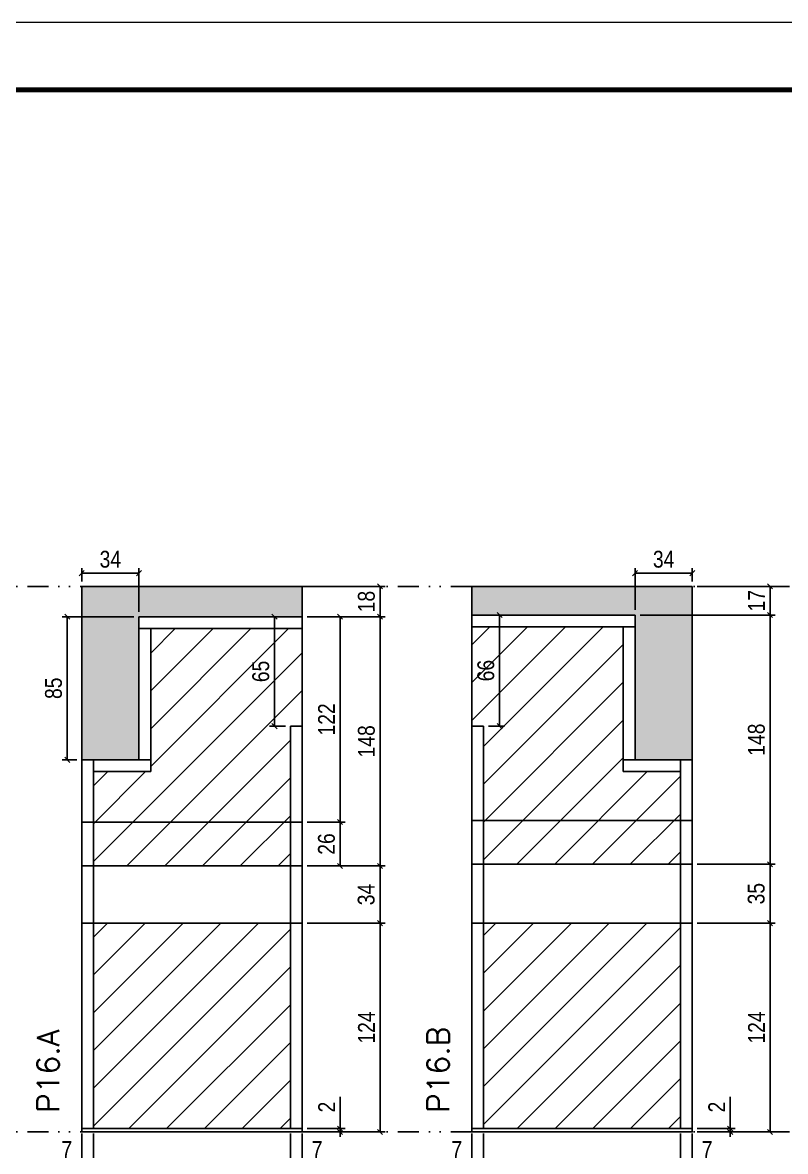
# Model space of a CAD drawing. Extents: x 13770 to 23315, y 867 to 16997.
# Drawn here: x 16346 to 16799, y 10435 to 11106 of the extents above; entities that cross this region are included whole.
import ezdxf

# ---------------------------------------------------------------- set-up
doc = ezdxf.new("R2010")
doc.units = 0
for name, pattern in [('DASHED', [0.75, 0.5, -0.25]), ('DIVIDE2', [0.625, 0.25, -0.125, 0, -0.125, 0, -0.125]), ('HIDDEN', [0.375, 0.25, -0.125])]:
    doc.linetypes.add(name, pattern=pattern)
for name, color, linetype in [('COTA', 241, 'Continuous'), ('Nível', 160, 'Continuous'), ('Painéis', 200, 'Continuous'), ('SARR_2.2x7', 40, 'Continuous'), ('Sarrafo de Pressão', 42, 'HIDDEN')]:
    doc.layers.add(name, color=color, linetype=linetype)
for name, color, linetype, lineweight in [('Folhas', 255, 'Continuous', 9), ('Hachura', 251, 'Continuous', 9), ('SARRAFO DE PRESSAO', 251, 'DASHED', 9), ('Texto Seção', 7, 'Continuous', 15)]:
    doc.layers.add(name, color=color, linetype=linetype, lineweight=lineweight)
doc.styles.add('COTA TECNICA', font='techl___.ttf', dxfattribs={"height": 10})
doc.styles.add('COTA TECNICA-50', font='techl___.ttf', dxfattribs={"height": 10})
doc.styles.add('REGUA-120', font='ROMANS.shx', dxfattribs={"height": 15})
doc.dimstyles.new('COTA PAINEL-50', dxfattribs={"dimtxt": 10, "dimasz": 3, "dimexe": 3, "dimexo": 3, "dimgap": 3, "dimtad": 1, "dimdec": 1, "dimzin": 12, "dimdsep": 46, "dimtxsty": 'COTA TECNICA-50', "dimblk1": 'OBLIQUE', "dimblk2": 'OBLIQUE', "dimsah": 1, "dimcen": 0.9, "dimclrd": 4, "dimclre": 4, "dimclrt": 240, "dimadec": 1, "dimazin": 3, "dimtfac": 1, "dimtdec": 1, "dimtmove": 0, "dimatfit": 3, "dimfxl": 1, "dimtolj": 1, "dimtzin": 12, "dimarcsym": 0})
doc.dimstyles.new('PAINEL', dxfattribs={"dimtxt": 10, "dimasz": 3, "dimexe": 3, "dimexo": 3, "dimgap": 3, "dimtad": 1, "dimdec": 1, "dimzin": 12, "dimdsep": 46, "dimtxsty": 'COTA TECNICA', "dimblk1": 'OBLIQUE', "dimblk2": 'OBLIQUE', "dimsah": 1, "dimcen": 0.9, "dimclrd": 4, "dimclre": 4, "dimclrt": 240, "dimadec": 1, "dimazin": 3, "dimtfac": 1, "dimtdec": 1, "dimtmove": 0, "dimatfit": 3, "dimfxl": 1, "dimtolj": 1, "dimtzin": 12, "dimarcsym": 0})

# ---------------------------------------------------------------- blocks, each defined once
blk = doc.blocks.new('9999999999')
at = {"layer": 'Folhas'}
blk.add_lwpolyline([(98138.98, 34190.21), (99623.98, 34190.21), (99623.98, 35240.21), (98138.98, 35240.21)], close=True, dxfattribs=at)
at = {"layer": 'Folhas', "color": 30, "const_width": 3}
blk.add_lwpolyline([(98213.98, 34230.21), (99583.98, 34230.21), (99583.98, 35200.21), (98213.98, 35200.21)], close=True, dxfattribs=at)
blk = doc.blocks.new('_Oblique')
at = {"color": 0, "linetype": 'ByBlock', "lineweight": -2}
blk.add_line((-0.5, -0.5), (0.5, 0.5), dxfattribs=at)
blk = doc.blocks.new('*D821')
at = {"layer": 'COTA', "color": 4, "lineweight": -2, "transparency": 16777216}
for p, q in [((16380.74, 10445.73), (16380.74, 10391.55)), ((16511.74, 10445.73), (16511.74, 10391.55)), ((16380.74, 10394.55), (16511.74, 10394.55))]:
    blk.add_line(p, q, dxfattribs=at)
at = {"layer": 'Defpoints', "color": 0, "transparency": 16777216}
for p in [(16380.74, 10448.73), (16511.74, 10448.73), (16511.74, 10394.55)]:
    blk.add_point(p, dxfattribs=at)
at = {"layer": 'COTA', "color": 4, "lineweight": -2, "transparency": 16777216, "xscale": 3, "yscale": 3, "zscale": 3, "rotation": 180}
blk.add_blockref('_Oblique', (16380.74, 10394.55), dxfattribs=at)
at = {"layer": 'COTA', "color": 4, "lineweight": -2, "transparency": 16777216, "xscale": 3, "yscale": 3, "zscale": 3}
blk.add_blockref('_Oblique', (16511.74, 10394.55), dxfattribs=at)
at = {"layer": 'COTA', "color": 240, "transparency": 16777216, "insert": (16446.24, 10402.77), "char_height": 10, "attachment_point": 5, "style": 'COTA TECNICA'}
blk.add_mtext('\\A1;131', dxfattribs=at)
blk = doc.blocks.new('*D822')
at = {"layer": 'COTA', "color": 4, "lineweight": -2, "transparency": 16777216}
for p, q in [((16514.74, 10570.73), (16560.97, 10570.73)), ((16557.97, 10446.73), (16557.97, 10570.73)), ((16514.74, 10446.73), (16560.97, 10446.73))]:
    blk.add_line(p, q, dxfattribs=at)
at = {"layer": 'Defpoints', "color": 0, "transparency": 16777216}
for p in [(16511.74, 10570.73), (16557.97, 10570.73), (16511.74, 10446.73)]:
    blk.add_point(p, dxfattribs=at)
at = {"layer": 'COTA', "color": 4, "lineweight": -2, "transparency": 16777216, "xscale": 3, "yscale": 3, "zscale": 3}
for p, rotation in [((16557.97, 10570.73), 90), ((16557.97, 10446.73), 270)]:
    blk.add_blockref('_Oblique', p, dxfattribs=dict(at, rotation=rotation))
at = {"layer": 'COTA', "color": 240, "transparency": 16777216, "insert": (16549.9, 10508.73), "char_height": 10, "attachment_point": 5, "rotation": 90, "style": 'COTA TECNICA-50'}
blk.add_mtext('\\A1;124', dxfattribs=at)
blk = doc.blocks.new('*D823')
at = {"layer": 'COTA', "color": 4, "lineweight": -2, "transparency": 16777216}
for p, q in [((16534.26, 10448.73), (16534.26, 10467.53)), ((16514.74, 10448.73), (16537.26, 10448.73)), ((16514.74, 10446.73), (16537.26, 10446.73)), ((16534.26, 10446.73), (16534.26, 10448.73)), ((16534.26, 10446.73), (16534.26, 10443.73))]:
    blk.add_line(p, q, dxfattribs=at)
at = {"layer": 'Defpoints', "color": 0, "transparency": 16777216}
for p in [(16511.74, 10448.73), (16511.74, 10446.73), (16534.26, 10446.73)]:
    blk.add_point(p, dxfattribs=at)
at = {"layer": 'COTA', "color": 4, "lineweight": -2, "transparency": 16777216, "xscale": 3, "yscale": 3, "zscale": 3}
for p, rotation in [((16534.26, 10448.73), 270), ((16534.26, 10446.73), 90)]:
    blk.add_blockref('_Oblique', p, dxfattribs=dict(at, rotation=rotation))
at = {"layer": 'COTA', "color": 240, "transparency": 16777216, "insert": (16526.26, 10461.47), "char_height": 10, "attachment_point": 5, "rotation": 90, "style": 'COTA TECNICA-50'}
blk.add_mtext('\\A1;2', dxfattribs=at)
blk = doc.blocks.new('*D824')
at = {"layer": 'COTA', "color": 4, "lineweight": -2, "transparency": 16777216}
for p, q in [((16380.74, 10443.73), (16380.74, 10425.22)), ((16387.74, 10445.73), (16387.74, 10425.22)), ((16380.74, 10428.22), (16366, 10428.22)), ((16387.74, 10428.22), (16380.74, 10428.22))]:
    blk.add_line(p, q, dxfattribs=at)
at = {"layer": 'Defpoints', "color": 0, "transparency": 16777216}
for p in [(16380.74, 10446.73), (16387.74, 10448.73), (16380.74, 10428.22)]:
    blk.add_point(p, dxfattribs=at)
at = {"layer": 'COTA', "color": 4, "lineweight": -2, "transparency": 16777216, "xscale": 3, "yscale": 3, "zscale": 3, "rotation": 180}
blk.add_blockref('_Oblique', (16380.74, 10428.22), dxfattribs=at)
at = {"layer": 'COTA', "color": 4, "lineweight": -2, "transparency": 16777216, "xscale": 3, "yscale": 3, "zscale": 3}
blk.add_blockref('_Oblique', (16387.74, 10428.22), dxfattribs=at)
at = {"layer": 'COTA', "color": 240, "transparency": 16777216, "insert": (16371.87, 10436.29), "char_height": 10, "attachment_point": 5, "style": 'COTA TECNICA-50'}
blk.add_mtext('\\A1;7', dxfattribs=at)
blk = doc.blocks.new('*D825')
at = {"layer": 'COTA', "color": 4, "lineweight": -2, "transparency": 16777216}
for p, q in [((16504.74, 10445.73), (16504.74, 10425.22)), ((16511.74, 10443.73), (16511.74, 10425.22)), ((16504.74, 10428.22), (16511.74, 10428.22)), ((16511.74, 10428.22), (16526.47, 10428.22))]:
    blk.add_line(p, q, dxfattribs=at)
at = {"layer": 'Defpoints', "color": 0, "transparency": 16777216}
for p in [(16504.74, 10448.73), (16511.74, 10446.73), (16511.74, 10428.22)]:
    blk.add_point(p, dxfattribs=at)
at = {"layer": 'COTA', "color": 4, "lineweight": -2, "transparency": 16777216, "xscale": 3, "yscale": 3, "zscale": 3, "rotation": 180}
blk.add_blockref('_Oblique', (16504.74, 10428.22), dxfattribs=at)
at = {"layer": 'COTA', "color": 4, "lineweight": -2, "transparency": 16777216, "xscale": 3, "yscale": 3, "zscale": 3}
blk.add_blockref('_Oblique', (16511.74, 10428.22), dxfattribs=at)
at = {"layer": 'COTA', "color": 240, "transparency": 16777216, "insert": (16520.6, 10436.29), "char_height": 10, "attachment_point": 5, "style": 'COTA TECNICA-50'}
blk.add_mtext('\\A1;7', dxfattribs=at)
blk = doc.blocks.new('*D830')
at = {"layer": 'COTA', "color": 4, "lineweight": -2, "transparency": 16777216}
for p, q in [((16514.74, 10604.73), (16560.97, 10604.73)), ((16557.97, 10570.73), (16557.97, 10604.73)), ((16514.74, 10570.73), (16560.97, 10570.73))]:
    blk.add_line(p, q, dxfattribs=at)
at = {"layer": 'Defpoints', "color": 0, "transparency": 16777216}
for p in [(16511.74, 10604.73), (16557.97, 10604.73), (16511.74, 10570.73)]:
    blk.add_point(p, dxfattribs=at)
at = {"layer": 'COTA', "color": 4, "lineweight": -2, "transparency": 16777216, "xscale": 3, "yscale": 3, "zscale": 3}
for p, rotation in [((16557.97, 10604.73), 90), ((16557.97, 10570.73), 270)]:
    blk.add_blockref('_Oblique', p, dxfattribs=dict(at, rotation=rotation))
at = {"layer": 'COTA', "color": 240, "transparency": 16777216, "insert": (16549.76, 10587.73), "char_height": 10, "attachment_point": 5, "rotation": 90, "style": 'COTA TECNICA'}
blk.add_mtext('\\A1;34', dxfattribs=at)
blk = doc.blocks.new('*D831')
at = {"layer": 'COTA', "color": 4, "lineweight": -2, "transparency": 16777216}
for p, q in [((16380.74, 10773.73), (16380.74, 10781.61)), ((16414.74, 10778.61), (16380.74, 10778.61)), ((16414.74, 10755.73), (16414.74, 10781.61))]:
    blk.add_line(p, q, dxfattribs=at)
at = {"layer": 'Defpoints', "color": 0, "transparency": 16777216}
for p in [(16380.74, 10778.61), (16380.74, 10770.73), (16414.74, 10752.73)]:
    blk.add_point(p, dxfattribs=at)
at = {"layer": 'COTA', "color": 4, "lineweight": -2, "transparency": 16777216, "xscale": 3, "yscale": 3, "zscale": 3, "rotation": 180}
blk.add_blockref('_Oblique', (16380.74, 10778.61), dxfattribs=at)
at = {"layer": 'COTA', "color": 4, "lineweight": -2, "transparency": 16777216, "xscale": 3, "yscale": 3, "zscale": 3}
blk.add_blockref('_Oblique', (16414.74, 10778.61), dxfattribs=at)
at = {"layer": 'COTA', "color": 240, "transparency": 16777216, "insert": (16397.74, 10786.83), "char_height": 10, "attachment_point": 5, "style": 'COTA TECNICA'}
blk.add_mtext('\\A1;34', dxfattribs=at)
blk = doc.blocks.new('*D826')
at = {"layer": 'COTA', "color": 4, "lineweight": -2, "transparency": 16777216}
for p, q in [((16411.74, 10752.73), (16369.14, 10752.73)), ((16372.14, 10667.73), (16372.14, 10752.73)), ((16377.74, 10667.73), (16369.14, 10667.73))]:
    blk.add_line(p, q, dxfattribs=at)
at = {"layer": 'Defpoints', "color": 0, "transparency": 16777216}
for p in [(16372.14, 10752.73), (16414.74, 10752.73), (16380.74, 10667.73)]:
    blk.add_point(p, dxfattribs=at)
at = {"layer": 'COTA', "color": 4, "lineweight": -2, "transparency": 16777216, "xscale": 3, "yscale": 3, "zscale": 3}
for p, rotation in [((16372.14, 10752.73), 90), ((16372.14, 10667.73), 270)]:
    blk.add_blockref('_Oblique', p, dxfattribs=dict(at, rotation=rotation))
at = {"layer": 'COTA', "color": 240, "transparency": 16777216, "insert": (16364.01, 10710.23), "char_height": 10, "attachment_point": 5, "rotation": 90, "style": 'COTA TECNICA'}
blk.add_mtext('\\A1;85', dxfattribs=at)
blk = doc.blocks.new('*D827')
at = {"layer": 'COTA', "color": 4, "lineweight": -2, "transparency": 16777216}
for p, q in [((16514.74, 10752.73), (16560.97, 10752.73)), ((16557.97, 10604.73), (16557.97, 10752.73)), ((16514.74, 10604.73), (16560.97, 10604.73))]:
    blk.add_line(p, q, dxfattribs=at)
at = {"layer": 'Defpoints', "color": 0, "transparency": 16777216}
for p in [(16511.74, 10752.73), (16557.97, 10752.73), (16511.74, 10604.73)]:
    blk.add_point(p, dxfattribs=at)
at = {"layer": 'COTA', "color": 4, "lineweight": -2, "transparency": 16777216, "xscale": 3, "yscale": 3, "zscale": 3}
for p, rotation in [((16557.97, 10752.73), 90), ((16557.97, 10604.73), 270)]:
    blk.add_blockref('_Oblique', p, dxfattribs=dict(at, rotation=rotation))
at = {"layer": 'COTA', "color": 240, "transparency": 16777216, "insert": (16549.88, 10678.73), "char_height": 10, "attachment_point": 5, "rotation": 90, "style": 'COTA TECNICA'}
blk.add_mtext('\\A1;148', dxfattribs=at)
blk = doc.blocks.new('*D828')
at = {"layer": 'COTA', "color": 4, "lineweight": -2, "transparency": 16777216}
for p, q in [((16514.74, 10770.73), (16560.97, 10770.73)), ((16557.97, 10752.73), (16557.97, 10770.73)), ((16514.74, 10752.73), (16560.97, 10752.73))]:
    blk.add_line(p, q, dxfattribs=at)
at = {"layer": 'Defpoints', "color": 0, "transparency": 16777216}
for p in [(16511.74, 10770.73), (16557.97, 10770.73), (16511.74, 10752.73)]:
    blk.add_point(p, dxfattribs=at)
at = {"layer": 'COTA', "color": 4, "lineweight": -2, "transparency": 16777216, "xscale": 3, "yscale": 3, "zscale": 3}
for p, rotation in [((16557.97, 10770.73), 90), ((16557.97, 10752.73), 270)]:
    blk.add_blockref('_Oblique', p, dxfattribs=dict(at, rotation=rotation))
at = {"layer": 'COTA', "color": 240, "transparency": 16777216, "insert": (16549.88, 10761.73), "char_height": 10, "attachment_point": 5, "rotation": 90, "style": 'COTA TECNICA'}
blk.add_mtext('\\A1;18', dxfattribs=at)
blk = doc.blocks.new('*D829')
at = {"layer": 'COTA', "color": 4, "lineweight": -2, "transparency": 16777216}
for p, q in [((16501.74, 10752.73), (16492.25, 10752.73)), ((16495.25, 10687.73), (16495.25, 10752.73)), ((16501.74, 10687.73), (16492.25, 10687.73))]:
    blk.add_line(p, q, dxfattribs=at)
at = {"layer": 'Defpoints', "color": 0, "transparency": 16777216}
for p in [(16495.25, 10752.73), (16504.74, 10752.73), (16504.74, 10687.73)]:
    blk.add_point(p, dxfattribs=at)
at = {"layer": 'COTA', "color": 4, "lineweight": -2, "transparency": 16777216, "xscale": 3, "yscale": 3, "zscale": 3}
for p, rotation in [((16495.25, 10752.73), 90), ((16495.25, 10687.73), 270)]:
    blk.add_blockref('_Oblique', p, dxfattribs=dict(at, rotation=rotation))
at = {"layer": 'COTA', "color": 240, "transparency": 16777216, "insert": (16487.14, 10720.23), "char_height": 10, "attachment_point": 5, "rotation": 90, "style": 'COTA TECNICA'}
blk.add_mtext('\\A1;65', dxfattribs=at)
blk = doc.blocks.new('*D832')
at = {"layer": 'COTA', "color": 4, "lineweight": -2, "transparency": 16777216}
for p, q in [((16514.74, 10630.73), (16537.26, 10630.73)), ((16534.26, 10604.73), (16534.26, 10630.73)), ((16514.74, 10604.73), (16537.26, 10604.73))]:
    blk.add_line(p, q, dxfattribs=at)
at = {"layer": 'Defpoints', "color": 0, "transparency": 16777216}
for p in [(16511.74, 10630.73), (16534.26, 10630.73), (16511.74, 10604.73)]:
    blk.add_point(p, dxfattribs=at)
at = {"layer": 'COTA', "color": 4, "lineweight": -2, "transparency": 16777216, "xscale": 3, "yscale": 3, "zscale": 3}
for p, rotation in [((16534.26, 10630.73), 90), ((16534.26, 10604.73), 270)]:
    blk.add_blockref('_Oblique', p, dxfattribs=dict(at, rotation=rotation))
at = {"layer": 'COTA', "color": 240, "transparency": 16777216, "insert": (16526.16, 10617.73), "char_height": 10, "attachment_point": 5, "rotation": 90, "style": 'COTA TECNICA'}
blk.add_mtext('\\A1;26', dxfattribs=at)
blk = doc.blocks.new('*D833')
at = {"layer": 'COTA', "color": 4, "lineweight": -2, "transparency": 16777216}
for p, q in [((16514.74, 10752.73), (16537.26, 10752.73)), ((16534.26, 10630.73), (16534.26, 10752.73)), ((16514.74, 10630.73), (16537.26, 10630.73))]:
    blk.add_line(p, q, dxfattribs=at)
at = {"layer": 'Defpoints', "color": 0, "transparency": 16777216}
for p in [(16511.74, 10752.73), (16534.26, 10752.73), (16511.74, 10630.73)]:
    blk.add_point(p, dxfattribs=at)
at = {"layer": 'COTA', "color": 4, "lineweight": -2, "transparency": 16777216, "xscale": 3, "yscale": 3, "zscale": 3}
for p, rotation in [((16534.26, 10752.73), 90), ((16534.26, 10630.73), 270)]:
    blk.add_blockref('_Oblique', p, dxfattribs=dict(at, rotation=rotation))
at = {"layer": 'COTA', "color": 240, "transparency": 16777216, "insert": (16526.2, 10691.73), "char_height": 10, "attachment_point": 5, "rotation": 90, "style": 'COTA TECNICA'}
blk.add_mtext('\\A1;122', dxfattribs=at)
blk = doc.blocks.new('*D838')
at = {"layer": 'COTA', "color": 4, "lineweight": -2, "transparency": 16777216}
for p, q in [((16612.47, 10445.73), (16612.47, 10391.55)), ((16743.47, 10445.73), (16743.47, 10391.55)), ((16612.47, 10394.55), (16743.47, 10394.55))]:
    blk.add_line(p, q, dxfattribs=at)
at = {"layer": 'Defpoints', "color": 0, "transparency": 16777216}
for p in [(16612.47, 10448.73), (16743.47, 10448.73), (16743.47, 10394.55)]:
    blk.add_point(p, dxfattribs=at)
at = {"layer": 'COTA', "color": 4, "lineweight": -2, "transparency": 16777216, "xscale": 3, "yscale": 3, "zscale": 3, "rotation": 180}
blk.add_blockref('_Oblique', (16612.47, 10394.55), dxfattribs=at)
at = {"layer": 'COTA', "color": 4, "lineweight": -2, "transparency": 16777216, "xscale": 3, "yscale": 3, "zscale": 3}
blk.add_blockref('_Oblique', (16743.47, 10394.55), dxfattribs=at)
at = {"layer": 'COTA', "color": 240, "transparency": 16777216, "insert": (16677.97, 10402.77), "char_height": 10, "attachment_point": 5, "style": 'COTA TECNICA'}
blk.add_mtext('\\A1;131', dxfattribs=at)
blk = doc.blocks.new('*D839')
at = {"layer": 'COTA', "color": 4, "lineweight": -2, "transparency": 16777216}
for p, q in [((16746.47, 10570.73), (16792.71, 10570.73)), ((16789.71, 10446.73), (16789.71, 10570.73)), ((16746.47, 10446.73), (16792.71, 10446.73))]:
    blk.add_line(p, q, dxfattribs=at)
at = {"layer": 'Defpoints', "color": 0, "transparency": 16777216}
for p in [(16743.47, 10570.73), (16789.71, 10570.73), (16743.47, 10446.73)]:
    blk.add_point(p, dxfattribs=at)
at = {"layer": 'COTA', "color": 4, "lineweight": -2, "transparency": 16777216, "xscale": 3, "yscale": 3, "zscale": 3}
for p, rotation in [((16789.71, 10570.73), 90), ((16789.71, 10446.73), 270)]:
    blk.add_blockref('_Oblique', p, dxfattribs=dict(at, rotation=rotation))
at = {"layer": 'COTA', "color": 240, "transparency": 16777216, "insert": (16781.64, 10508.73), "char_height": 10, "attachment_point": 5, "rotation": 90, "style": 'COTA TECNICA-50'}
blk.add_mtext('\\A1;124', dxfattribs=at)
blk = doc.blocks.new('*D840')
at = {"layer": 'COTA', "color": 4, "lineweight": -2, "transparency": 16777216}
for p, q in [((16766, 10448.73), (16766, 10467.53)), ((16746.47, 10448.73), (16769, 10448.73)), ((16746.47, 10446.73), (16769, 10446.73)), ((16766, 10446.73), (16766, 10448.73)), ((16766, 10446.73), (16766, 10443.73))]:
    blk.add_line(p, q, dxfattribs=at)
at = {"layer": 'Defpoints', "color": 0, "transparency": 16777216}
for p in [(16743.47, 10448.73), (16743.47, 10446.73), (16766, 10446.73)]:
    blk.add_point(p, dxfattribs=at)
at = {"layer": 'COTA', "color": 4, "lineweight": -2, "transparency": 16777216, "xscale": 3, "yscale": 3, "zscale": 3}
for p, rotation in [((16766, 10448.73), 270), ((16766, 10446.73), 90)]:
    blk.add_blockref('_Oblique', p, dxfattribs=dict(at, rotation=rotation))
at = {"layer": 'COTA', "color": 240, "transparency": 16777216, "insert": (16758, 10461.47), "char_height": 10, "attachment_point": 5, "rotation": 90, "style": 'COTA TECNICA-50'}
blk.add_mtext('\\A1;2', dxfattribs=at)
blk = doc.blocks.new('*D841')
at = {"layer": 'COTA', "color": 4, "lineweight": -2, "transparency": 16777216}
for p, q in [((16612.47, 10443.73), (16612.47, 10425.22)), ((16619.47, 10445.73), (16619.47, 10425.22)), ((16612.47, 10428.22), (16597.74, 10428.22)), ((16619.47, 10428.22), (16612.47, 10428.22))]:
    blk.add_line(p, q, dxfattribs=at)
at = {"layer": 'Defpoints', "color": 0, "transparency": 16777216}
for p in [(16612.47, 10446.73), (16619.47, 10448.73), (16612.47, 10428.22)]:
    blk.add_point(p, dxfattribs=at)
at = {"layer": 'COTA', "color": 4, "lineweight": -2, "transparency": 16777216, "xscale": 3, "yscale": 3, "zscale": 3, "rotation": 180}
blk.add_blockref('_Oblique', (16612.47, 10428.22), dxfattribs=at)
at = {"layer": 'COTA', "color": 4, "lineweight": -2, "transparency": 16777216, "xscale": 3, "yscale": 3, "zscale": 3}
blk.add_blockref('_Oblique', (16619.47, 10428.22), dxfattribs=at)
at = {"layer": 'COTA', "color": 240, "transparency": 16777216, "insert": (16603.6, 10436.29), "char_height": 10, "attachment_point": 5, "style": 'COTA TECNICA-50'}
blk.add_mtext('\\A1;7', dxfattribs=at)
blk = doc.blocks.new('*D842')
at = {"layer": 'COTA', "color": 4, "lineweight": -2, "transparency": 16777216}
for p, q in [((16736.47, 10445.73), (16736.47, 10425.22)), ((16743.47, 10443.73), (16743.47, 10425.22)), ((16736.47, 10428.22), (16743.47, 10428.22)), ((16743.47, 10428.22), (16758.2, 10428.22))]:
    blk.add_line(p, q, dxfattribs=at)
at = {"layer": 'Defpoints', "color": 0, "transparency": 16777216}
for p in [(16736.47, 10448.73), (16743.47, 10446.73), (16743.47, 10428.22)]:
    blk.add_point(p, dxfattribs=at)
at = {"layer": 'COTA', "color": 4, "lineweight": -2, "transparency": 16777216, "xscale": 3, "yscale": 3, "zscale": 3, "rotation": 180}
blk.add_blockref('_Oblique', (16736.47, 10428.22), dxfattribs=at)
at = {"layer": 'COTA', "color": 4, "lineweight": -2, "transparency": 16777216, "xscale": 3, "yscale": 3, "zscale": 3}
blk.add_blockref('_Oblique', (16743.47, 10428.22), dxfattribs=at)
at = {"layer": 'COTA', "color": 240, "transparency": 16777216, "insert": (16752.34, 10436.29), "char_height": 10, "attachment_point": 5, "style": 'COTA TECNICA-50'}
blk.add_mtext('\\A1;7', dxfattribs=at)
blk = doc.blocks.new('*D843')
at = {"layer": 'COTA', "color": 4, "lineweight": -2, "transparency": 16777216}
for p, q in [((16709.47, 10756.73), (16709.47, 10781.61)), ((16709.47, 10778.61), (16743.47, 10778.61)), ((16743.47, 10773.73), (16743.47, 10781.61))]:
    blk.add_line(p, q, dxfattribs=at)
at = {"layer": 'Defpoints', "color": 0, "transparency": 16777216}
for p in [(16743.47, 10778.61), (16743.47, 10770.73), (16709.47, 10753.73)]:
    blk.add_point(p, dxfattribs=at)
at = {"layer": 'COTA', "color": 4, "lineweight": -2, "transparency": 16777216, "xscale": 3, "yscale": 3, "zscale": 3, "rotation": 180}
blk.add_blockref('_Oblique', (16709.47, 10778.61), dxfattribs=at)
at = {"layer": 'COTA', "color": 4, "lineweight": -2, "transparency": 16777216, "xscale": 3, "yscale": 3, "zscale": 3}
blk.add_blockref('_Oblique', (16743.47, 10778.61), dxfattribs=at)
at = {"layer": 'COTA', "color": 240, "transparency": 16777216, "insert": (16726.47, 10786.83), "char_height": 10, "attachment_point": 5, "style": 'COTA TECNICA'}
blk.add_mtext('\\A1;34', dxfattribs=at)
blk = doc.blocks.new('*D844')
at = {"layer": 'COTA', "color": 4, "lineweight": -2, "transparency": 16777216}
for p, q in [((16622.47, 10753.73), (16631.96, 10753.73)), ((16628.96, 10687.73), (16628.96, 10753.73)), ((16622.47, 10687.73), (16631.96, 10687.73))]:
    blk.add_line(p, q, dxfattribs=at)
at = {"layer": 'Defpoints', "color": 0, "transparency": 16777216}
for p in [(16619.47, 10753.73), (16628.96, 10753.73), (16619.47, 10687.73)]:
    blk.add_point(p, dxfattribs=at)
at = {"layer": 'COTA', "color": 4, "lineweight": -2, "transparency": 16777216, "xscale": 3, "yscale": 3, "zscale": 3}
for p, rotation in [((16628.96, 10753.73), 90), ((16628.96, 10687.73), 270)]:
    blk.add_blockref('_Oblique', p, dxfattribs=dict(at, rotation=rotation))
at = {"layer": 'COTA', "color": 240, "transparency": 16777216, "insert": (16620.86, 10720.73), "char_height": 10, "attachment_point": 5, "rotation": 90, "style": 'COTA TECNICA'}
blk.add_mtext('\\A1;66', dxfattribs=at)
blk = doc.blocks.new('*D845')
at = {"layer": 'COTA', "color": 4, "lineweight": -2, "transparency": 16777216}
for p, q in [((16746.47, 10605.73), (16792.71, 10605.73)), ((16789.71, 10570.73), (16789.71, 10605.73)), ((16746.47, 10570.73), (16792.71, 10570.73))]:
    blk.add_line(p, q, dxfattribs=at)
at = {"layer": 'Defpoints', "color": 0, "transparency": 16777216}
for p in [(16743.47, 10605.73), (16789.71, 10605.73), (16743.47, 10570.73)]:
    blk.add_point(p, dxfattribs=at)
at = {"layer": 'COTA', "color": 4, "lineweight": -2, "transparency": 16777216, "xscale": 3, "yscale": 3, "zscale": 3}
for p, rotation in [((16789.71, 10605.73), 90), ((16789.71, 10570.73), 270)]:
    blk.add_blockref('_Oblique', p, dxfattribs=dict(at, rotation=rotation))
at = {"layer": 'COTA', "color": 240, "transparency": 16777216, "insert": (16781.49, 10588.23), "char_height": 10, "attachment_point": 5, "rotation": 90, "style": 'COTA TECNICA'}
blk.add_mtext('\\A1;35', dxfattribs=at)
blk = doc.blocks.new('*D846')
at = {"layer": 'COTA', "color": 4, "lineweight": -2, "transparency": 16777216}
for p, q in [((16712.47, 10753.73), (16792.71, 10753.73)), ((16789.71, 10605.73), (16789.71, 10753.73)), ((16746.47, 10605.73), (16792.71, 10605.73))]:
    blk.add_line(p, q, dxfattribs=at)
at = {"layer": 'Defpoints', "color": 0, "transparency": 16777216}
for p in [(16709.47, 10753.73), (16789.71, 10753.73), (16743.47, 10605.73)]:
    blk.add_point(p, dxfattribs=at)
at = {"layer": 'COTA', "color": 4, "lineweight": -2, "transparency": 16777216, "xscale": 3, "yscale": 3, "zscale": 3}
for p, rotation in [((16789.71, 10753.73), 90), ((16789.71, 10605.73), 270)]:
    blk.add_blockref('_Oblique', p, dxfattribs=dict(at, rotation=rotation))
at = {"layer": 'COTA', "color": 240, "transparency": 16777216, "insert": (16781.61, 10679.73), "char_height": 10, "attachment_point": 5, "rotation": 90, "style": 'COTA TECNICA'}
blk.add_mtext('\\A1;148', dxfattribs=at)
blk = doc.blocks.new('*D847')
at = {"layer": 'COTA', "color": 4, "lineweight": -2, "transparency": 16777216}
for p, q in [((16746.47, 10770.73), (16792.71, 10770.73)), ((16789.71, 10753.73), (16789.71, 10770.73)), ((16712.47, 10753.73), (16792.71, 10753.73))]:
    blk.add_line(p, q, dxfattribs=at)
at = {"layer": 'Defpoints', "color": 0, "transparency": 16777216}
for p in [(16743.47, 10770.73), (16789.71, 10770.73), (16709.47, 10753.73)]:
    blk.add_point(p, dxfattribs=at)
at = {"layer": 'COTA', "color": 4, "lineweight": -2, "transparency": 16777216, "xscale": 3, "yscale": 3, "zscale": 3}
for p, rotation in [((16789.71, 10770.73), 90), ((16789.71, 10753.73), 270)]:
    blk.add_blockref('_Oblique', p, dxfattribs=dict(at, rotation=rotation))
at = {"layer": 'COTA', "color": 240, "transparency": 16777216, "insert": (16781.64, 10762.23), "char_height": 10, "attachment_point": 5, "rotation": 90, "style": 'COTA TECNICA'}
blk.add_mtext('\\A1;17', dxfattribs=at)

msp = doc.modelspace()

# ---------------------------------------------------------------- hatches: boundary and pattern name
at = {"layer": 'COTA'}
h = msp.add_hatch(dxfattribs=at)
h.set_pattern_fill('AR-CONC', color=256, scale=0.03)
h.set_pattern_definition([(50, (-188.3346, -1148.575), (5.4655401, -0.4781726), [0.5715, -6.2865]), (355, (-188.3346, -1148.575), (-1.0573026, 5.7317054), [0.4572, -5.0292175]), (100.451445, (-187.879, -1148.615), (4.4082374, 5.2535326), [0.4857003, -5.3427073]), (46.1842, (-188.3346, -1147.051), (8.1323712, -1.2612698), [0.85725, -9.42975]), (96.635558, (-187.657, -1147.156), (7.122124, 7.4227837), [0.7285507, -8.0140682]), (351.18415, (-188.3346, -1147.051), (7.122124, 7.4227837), [0.685799, -7.543792]), (21, (-187.5726, -1147.432), (4.5484317, -3.0679559), [0.5715, -6.2865]), (326, (-187.5726, -1147.432), (1.8540609, 5.525639), [0.4572, -5.0292]), (71.451445, (-187.1935, -1147.688), (6.4024926, 2.457683), [0.4857003, -5.3426981]), (37.5, (-188.3346, -1148.5751), (0.0926581, 2.53665117), [0, -4.96824, 0, -5.1054, 0, -5.04825]), (7.5, (-188.3346, -1148.575), (2.00458988, 3.00541724), [0, -2.91084, 0, -4.85394, 0, -1.92405]), (327.5, (-190.0338, -1148.5751), (4.06771786, -0.17186232), [0, -1.905, 0, -5.9436, 0, -7.8867]), (317.5, (-190.7958, -1148.575), (4.44387544, 0.76279473), [0, -2.4765, 0, -3.94716, 0, -5.6007])])
h.paths.add_polyline_path([(16380.74, 10667.73), (16414.74, 10667.73), (16414.74, 10752.73), (16511.74, 10752.73), (16511.74, 10770.73), (16380.74, 10770.73)])
h = msp.add_hatch(dxfattribs=at)
h.set_pattern_fill('AR-CONC', color=256, scale=0.03)
h.set_pattern_definition([(50, (43.4, -1148.575), (5.4655401, -0.4781726), [0.5715, -6.2865]), (355, (43.4, -1148.575), (-1.0573026, 5.7317054), [0.4572, -5.0292175]), (100.451445, (43.8555, -1148.615), (4.4082374, 5.2535326), [0.4857003, -5.3427073]), (46.1842, (43.4, -1147.051), (8.1323712, -1.2612698), [0.85725, -9.42975]), (96.635558, (44.078, -1147.156), (7.122124, 7.4227837), [0.7285507, -8.0140682]), (351.18415, (43.4, -1147.051), (7.122124, 7.4227837), [0.685799, -7.543792]), (21, (44.162, -1147.432), (4.5484317, -3.0679559), [0.5715, -6.2865]), (326, (44.162, -1147.432), (1.8540609, 5.525639), [0.4572, -5.0292]), (71.451445, (44.541, -1147.688), (6.4024926, 2.457683), [0.4857003, -5.3426981]), (37.5, (43.4, -1148.5751), (0.0926581, 2.53665117), [0, -4.96824, 0, -5.1054, 0, -5.04825]), (7.5, (43.4, -1148.575), (2.00458988, 3.00541724), [0, -2.91084, 0, -4.85394, 0, -1.92405]), (327.5, (41.7008, -1148.5751), (4.06771786, -0.17186232), [0, -1.905, 0, -5.9436, 0, -7.8867]), (317.5, (40.9388, -1148.575), (4.44387544, 0.76279473), [0, -2.4765, 0, -3.94716, 0, -5.6007])])
h.paths.add_polyline_path([(16743.47, 10770.73), (16612.47, 10770.73), (16612.47, 10753.73), (16709.47, 10753.73), (16709.47, 10667.73), (16743.47, 10667.73)])
at = {"layer": 'Hachura', "linetype": 'ByBlock'}
h = msp.add_hatch(dxfattribs=at)
h.set_pattern_fill('ANSI31', color=256, scale=5)
h.set_pattern_definition([(45, (-170.019, -1), (-11.22532, 11.22532), [])])
h.paths.add_polyline_path([(16504.74, 10687.73), (16511.74, 10687.73), (16511.74, 10745.73), (16421.74, 10745.73), (16421.74, 10667.73), (16421.74, 10660.73), (16387.74, 10660.73), (16387.74, 10630.73), (16504.74, 10630.73)])
h.paths.add_polyline_path([(16387.74, 10630.73), (16387.74, 10604.73), (16504.74, 10604.73), (16504.74, 10630.73)])
h.paths.add_polyline_path([(16504.74, 10570.73), (16387.74, 10570.73), (16387.74, 10448.73), (16504.74, 10448.73)])
h = msp.add_hatch(dxfattribs=at)
h.set_pattern_fill('ANSI31', color=256, scale=5)
h.set_pattern_definition([(45, (61.716, 0), (-11.22532, 11.22532), [])])
h.paths.add_polyline_path([(16619.47, 10687.73), (16612.47, 10687.73), (16612.47, 10746.73), (16702.47, 10746.73), (16702.47, 10667.73), (16702.47, 10660.73), (16736.47, 10660.73), (16736.47, 10631.73), (16619.47, 10631.73)])
h.paths.add_polyline_path([(16736.47, 10631.73), (16736.47, 10605.73), (16619.47, 10605.73), (16619.47, 10631.73)])
h.paths.add_polyline_path([(16619.47, 10570.73), (16736.47, 10570.73), (16736.47, 10448.73), (16619.47, 10448.73)])

# ---------------------------------------------------------------- linework, layer by layer
at = {"layer": 'COTA', "linetype": 'ByBlock'}
for p, q in [((16380.74, 10667.73), (16380.74, 10770.73)), ((16380.74, 10770.73), (16511.74, 10770.73)), ((16511.74, 10770.73), (16511.74, 10752.73)), ((16743.47, 10770.73), (16612.47, 10770.73)), ((16612.47, 10770.73), (16612.47, 10753.73)), ((16743.47, 10667.73), (16743.47, 10770.73)), ((16504.74, 10687.73), (16511.74, 10687.73)), ((16619.47, 10687.73), (16612.47, 10687.73))]:
    msp.add_line(p, q, dxfattribs=at)
at = {"layer": 'COTA'}
for p, q in [((16414.74, 10667.73), (16421.74, 10667.73)), ((16421.74, 10667.73), (16421.74, 10660.73)), ((16709.47, 10667.73), (16702.47, 10667.73)), ((16702.47, 10667.73), (16702.47, 10660.73))]:
    msp.add_line(p, q, dxfattribs=at)
at = {"layer": 'Nível', "color": 4, "linetype": 'DIVIDE2', "ltscale": 50}
for p, q in [((13769.54, 10770.73), (21112.79, 10770.73)), ((13769.54, 10446.73), (21112.79, 10446.73))]:
    msp.add_line(p, q, dxfattribs=at)
at = {"layer": 'Painéis'}
for p, q in [((16511.74, 10752.73), (16414.74, 10752.73)), ((16414.74, 10752.73), (16414.74, 10667.73)), ((16511.74, 10570.73), (16511.74, 10752.73)), ((16612.47, 10753.73), (16709.47, 10753.73)), ((16612.47, 10570.73), (16612.47, 10753.73)), ((16709.47, 10753.73), (16709.47, 10667.73)), ((16380.74, 10667.73), (16380.74, 10570.73)), ((16380.74, 10667.73), (16414.74, 10667.73)), ((16743.47, 10667.73), (16709.47, 10667.73)), ((16743.47, 10667.73), (16743.47, 10570.73)), ((16380.74, 10630.73), (16511.74, 10630.73)), ((16743.47, 10631.73), (16612.47, 10631.73)), ((16380.74, 10604.73), (16511.74, 10604.73)), ((16743.47, 10605.73), (16612.47, 10605.73)), ((16511.74, 10570.73), (16380.74, 10570.73)), ((16743.47, 10570.73), (16612.47, 10570.73))]:
    msp.add_line(p, q, dxfattribs=at)
for points in [[(16380.74, 10448.73), (16511.74, 10448.73), (16511.74, 10570.73), (16380.74, 10570.73)], [(16612.47, 10448.73), (16743.47, 10448.73), (16743.47, 10570.73), (16612.47, 10570.73)], [(16380.74, 10448.73), (16511.74, 10448.73), (16511.74, 10446.73), (16380.74, 10446.73)], [(16612.47, 10448.73), (16743.47, 10448.73), (16743.47, 10446.73), (16612.47, 10446.73)]]:
    msp.add_lwpolyline(points, close=True, dxfattribs=at)
at = {"layer": 'SARR_2.2x7'}
for p, q in [((16511.74, 10745.73), (16414.74, 10745.73)), ((16421.74, 10745.73), (16421.74, 10667.73)), ((16612.47, 10746.73), (16709.47, 10746.73)), ((16702.47, 10746.73), (16702.47, 10667.73)), ((16387.74, 10660.73), (16421.74, 10660.73)), ((16736.47, 10660.73), (16702.47, 10660.73))]:
    msp.add_line(p, q, dxfattribs=at)
at = {"layer": 'Sarrafo de Pressão'}
for p, q in [((16504.74, 10604.73), (16504.74, 10687.73)), ((16619.47, 10605.73), (16619.47, 10687.73)), ((16387.74, 10604.73), (16387.74, 10667.73)), ((16736.47, 10605.73), (16736.47, 10667.73)), ((16387.74, 10570.73), (16387.74, 10604.73)), ((16504.74, 10570.73), (16504.74, 10604.73)), ((16619.47, 10570.73), (16619.47, 10605.73)), ((16736.47, 10570.73), (16736.47, 10605.73)), ((16387.74, 10448.73), (16387.74, 10570.73)), ((16504.74, 10448.73), (16504.74, 10570.73)), ((16619.47, 10448.73), (16619.47, 10570.73)), ((16736.47, 10448.73), (16736.47, 10570.73))]:
    msp.add_line(p, q, dxfattribs=at)

# ---------------------------------------------------------------- block references
at = {"layer": 'SARRAFO DE PRESSAO', "color": 6, "linetype": 'ByBlock'}
msp.add_blockref('9999999999', (-82154.48, -24134.56), dxfattribs=at)

# ---------------------------------------------------------------- texts
at = {"layer": 'Texto Seção', "char_height": 13, "width": 285.3299, "attachment_point": 7, "rotation": 90, "style": 'REGUA-120'}
for s, insert in [('P16.A', (16367.27, 10457.98)), ('P16.B', (16599, 10457.98))]:
    msp.add_mtext(s, dxfattribs=dict(at, insert=insert))

# ---------------------------------------------------------------- dimensions: what is measured, and where the dimension line sits
at = {"layer": 'COTA'}
for base, p1, p2, angle, dimstyle, picture, middle in [((16380.74, 10778.61), (16414.74, 10752.73), (16380.74, 10770.73), 180, 'PAINEL', '*D831', (16397.74, 10786.83)), ((16743.47, 10778.61), (16709.47, 10753.73), (16743.47, 10770.73), 0, 'PAINEL', '*D843', (16726.47, 10786.83)), ((16557.97, 10770.73), (16511.74, 10752.73), (16511.74, 10770.73), 90, 'PAINEL', '*D828', (16549.88, 10761.73)), ((16789.71, 10770.73), (16709.47, 10753.73), (16743.47, 10770.73), 90, 'PAINEL', '*D847', (16781.64, 10762.23)), ((16628.96, 10753.73), (16619.47, 10687.73), (16619.47, 10753.73), 90, 'PAINEL', '*D844', (16620.86, 10720.73)), ((16372.14, 10752.73), (16380.74, 10667.73), (16414.74, 10752.73), 90, 'PAINEL', '*D826', (16364.01, 10710.23)), ((16495.25, 10752.73), (16504.74, 10687.73), (16504.74, 10752.73), 90, 'PAINEL', '*D829', (16487.14, 10720.23)), ((16557.97, 10752.73), (16511.74, 10604.73), (16511.74, 10752.73), 90, 'PAINEL', '*D827', (16549.88, 10678.73)), ((16534.26, 10630.73), (16511.74, 10604.73), (16511.74, 10630.73), 90, 'PAINEL', '*D832', (16526.16, 10617.73)), ((16557.97, 10604.73), (16511.74, 10570.73), (16511.74, 10604.73), 90, 'PAINEL', '*D830', (16549.76, 10587.73)), ((16789.71, 10605.73), (16743.47, 10570.73), (16743.47, 10605.73), 90, 'PAINEL', '*D845', (16781.49, 10588.23)), ((16557.97, 10570.73), (16511.74, 10446.73), (16511.74, 10570.73), 90, 'COTA PAINEL-50', '*D822', (16549.9, 10508.73)), ((16789.71, 10570.73), (16743.47, 10446.73), (16743.47, 10570.73), 90, 'COTA PAINEL-50', '*D839', (16781.64, 10508.73)), ((16380.74, 10428.22), (16387.74, 10448.73), (16380.74, 10446.73), 180, 'COTA PAINEL-50', '*D824', (16371.87, 10436.29)), ((16612.47, 10428.22), (16619.47, 10448.73), (16612.47, 10446.73), 180, 'COTA PAINEL-50', '*D841', (16603.6, 10436.29))]:
    dim = msp.add_linear_dim(base=base, p1=p1, p2=p2, angle=angle, dimstyle=dimstyle, dxfattribs=at)
    dim.commit()
    dim.dimension.update_dxf_attribs({"geometry": picture, "text_midpoint": middle})
for base, p1, p2, picture, middle in [((16789.71, 10753.73), (16743.47, 10605.73), (16709.47, 10753.73), '*D846', (16781.61, 10679.73)), ((16534.26, 10752.73), (16511.74, 10630.73), (16511.74, 10752.73), '*D833', (16526.2, 10691.73))]:
    dim = msp.add_linear_dim(base=base, p1=p1, p2=p2, angle=90, dimstyle='PAINEL', override={"dimtmove": 1}, dxfattribs=at)
    dim.commit()
    dim.dimension.update_dxf_attribs({"geometry": picture, "text_midpoint": middle})
for base, p1, p2, picture, middle in [((16534.26, 10446.73), (16511.74, 10448.73), (16511.74, 10446.73), '*D823', (16534.26, 10461.47)), ((16766, 10446.73), (16743.47, 10448.73), (16743.47, 10446.73), '*D840', (16766, 10461.47))]:
    dim = msp.add_linear_dim(base=base, p1=p1, p2=p2, angle=90, dimstyle='COTA PAINEL-50', dxfattribs=at)
    dim.commit()
    dim.dimension.update_dxf_attribs({"geometry": picture, "text_midpoint": middle, "dimtype": 160})
for base, p1, p2, picture, middle in [((16511.74, 10394.55), (16380.74, 10448.73), (16511.74, 10448.73), '*D821', (16446.24, 10402.77)), ((16743.47, 10394.55), (16612.47, 10448.73), (16743.47, 10448.73), '*D838', (16677.97, 10402.77))]:
    dim = msp.add_linear_dim(base=base, p1=p1, p2=p2, dimstyle='PAINEL', override={"dimarcsym": 2}, dxfattribs=at)
    dim.commit()
    dim.dimension.update_dxf_attribs({"geometry": picture, "text_midpoint": middle})
for base, p1, p2, picture, middle in [((16511.74, 10428.22), (16504.74, 10448.73), (16511.74, 10446.73), '*D825', (16520.6, 10436.29)), ((16743.47, 10428.22), (16736.47, 10448.73), (16743.47, 10446.73), '*D842', (16752.34, 10436.29))]:
    dim = msp.add_linear_dim(base=base, p1=p1, p2=p2, dimstyle='COTA PAINEL-50', dxfattribs=at)
    dim.commit()
    dim.dimension.update_dxf_attribs({"geometry": picture, "text_midpoint": middle})

doc.saveas('drawing.dxf')
